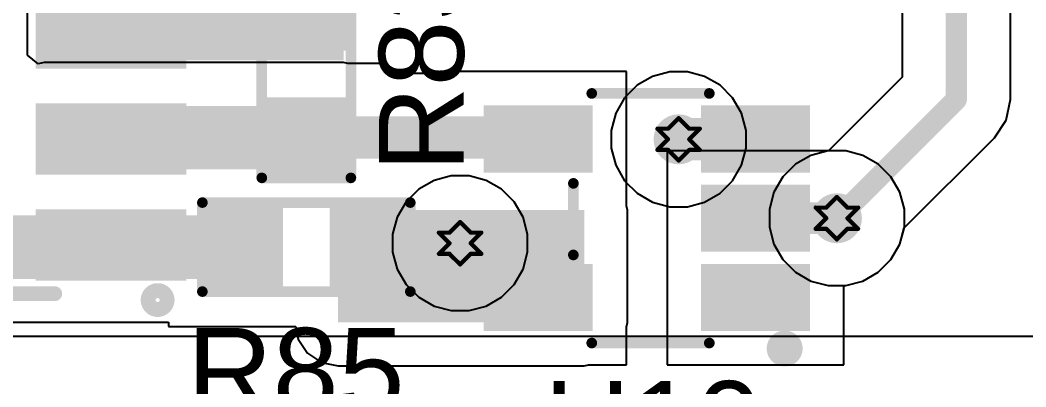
# Model space of a CAD drawing. Header units: inches. Extents: x -3 to 5437, y -3 to 5435.
# Drawn here: x 29.11 to 41.15, y 53.6 to 58 of the extents above; entities that cross this region are included whole.
import ezdxf

# ---------------------------------------------------------------- set-up
doc = ezdxf.new("R2010")
doc.units = ezdxf.units.IN
for name, color, linetype in [('Bottom Layer', 5, 'Continuous'), ('Bottom Solder', 6, 'Continuous'), ('Drill Drawing', 1, 'Continuous'), ('GND', 16, 'Continuous'), ('PWR', 76, 'Continuous'), ('Top Layer', 1, 'Continuous'), ('Top Overlay', 2, 'Continuous'), ('Top Paste', 8, 'Continuous'), ('Top Solder', 216, 'Continuous'), ('Via Holes', 16, 'Continuous')]:
    doc.layers.add(name, color=color, linetype=linetype)
doc.styles.add('Arial', font='', dxfattribs={"height": 0.2})
doc.styles.get('Arial').set_extended_font_data('Arial')

# ---------------------------------------------------------------- blocks, each defined once
blk = doc.blocks.new('SOT_23_5_40')
at = {"layer": 'Top Layer'}
for points in [[(-1.85, 1.25), (-0.75, 1.25), (-0.75, 0.65), (-1.85, 0.65)], [(0.75, 1.25), (1.85, 1.25), (1.85, 0.65), (0.75, 0.65)], [(-1.85, 0.3), (-0.75, 0.3), (-0.75, -0.3), (-1.85, -0.3)], [(-1.85, -0.65), (-0.75, -0.65), (-0.75, -1.25), (-1.85, -1.25)], [(0.75, -0.65), (1.85, -0.65), (1.85, -1.25), (0.75, -1.25)]]:
    blk.add_hatch(color=1, dxfattribs=at).paths.add_polyline_path(points)
at = {"layer": 'Top Paste'}
for points in [[(-1.85, 1.25), (-0.75, 1.25), (-0.75, 0.65), (-1.85, 0.65)], [(0.75, 1.25), (1.85, 1.25), (1.85, 0.65), (0.75, 0.65)], [(-1.85, 0.3), (-0.75, 0.3), (-0.75, -0.3), (-1.85, -0.3)], [(-1.85, -0.65), (-0.75, -0.65), (-0.75, -1.25), (-1.85, -1.25)], [(0.75, -0.65), (1.85, -0.65), (1.85, -1.25), (0.75, -1.25)]]:
    blk.add_hatch(color=8, dxfattribs=at).paths.add_polyline_path(points)
at = {"layer": 'Top Solder'}
for points in [[(-1.952, 1.352), (-0.648, 1.352), (-0.648, 0.548), (-1.952, 0.548)], [(0.648, 1.352), (1.952, 1.352), (1.952, 0.548), (0.648, 0.548)], [(-1.952, 0.402), (-0.648, 0.402), (-0.648, -0.402), (-1.952, -0.402)], [(-1.952, -0.548), (-0.648, -0.548), (-0.648, -1.352), (-1.952, -1.352)], [(0.648, -0.548), (1.952, -0.548), (1.952, -1.352), (0.648, -1.352)]]:
    blk.add_hatch(color=216, dxfattribs=at).paths.add_polyline_path(points)
at = {"layer": 'Top Overlay'}
for points in [[(-1.562, 1.562, 0.254, 0.254, 1), (-1.738, 1.562, 0.254, 0.254, 1)], [(-1.802, 1.562, 0.127, 0.127, 1), (-1.675, 1.562, 0.127, 0.127, 1)], [(-1.625, 1.562, 0.127, 0.127, 1), (-1.498, 1.562, 0.127, 0.127, 1)], [(-0.78, 1.496, 0.0635, 0.0635, 1), (-0.716, 1.496, 0.0635, 0.0635, 1)], [(0.628, 1.496, 0.0635, 0.0635, 1), (0.692, 1.496, 0.0635, 0.0635, 1)], [(0.848, 0.44, 0.0635, 0.0635, 1), (0.912, 0.44, 0.0635, 0.0635, 1)], [(0.848, -0.418, 0.0635, 0.0635, 1), (0.912, -0.418, 0.0635, 0.0635, 1)], [(-0.78, -1.496, 0.0635, 0.0635, 1), (-0.716, -1.496, 0.0635, 0.0635, 1)], [(0.628, -1.496, 0.0635, 0.0635, 1), (0.692, -1.496, 0.0635, 0.0635, 1)]]:
    blk.add_lwpolyline(points, format="xyseb", close=True, dxfattribs=at)
for points in [[(0.66, 1.496, 0.127, 0.127, 0), (-0.748, 1.496, 0.127, 0.127, 0)], [(0.88, 0.44, 0.127, 0.127, 0), (0.88, -0.418, 0.127, 0.127, 0)], [(0.66, -1.496, 0.127, 0.127, 0), (-0.748, -1.496, 0.127, 0.127, 0)]]:
    blk.add_lwpolyline(points, format="xyseb", dxfattribs=at)
blk = doc.blocks.new('RES_0603_302')
at = {"layer": 'Top Layer'}
for points in [[(-0.381, 0.4445), (-0.381, -0.4445), (-1.143, -0.4445), (-1.143, 0.4445)], [(1.143, 0.4445), (1.143, -0.4445), (0.381, -0.4445), (0.381, 0.4445)]]:
    blk.add_hatch(color=1, dxfattribs=at).paths.add_polyline_path(points)
at = {"layer": 'Top Paste'}
for points in [[(-0.381, 0.4445), (-0.381, -0.4445), (-1.143, -0.4445), (-1.143, 0.4445)], [(1.143, 0.4445), (1.143, -0.4445), (0.381, -0.4445), (0.381, 0.4445)]]:
    blk.add_hatch(color=8, dxfattribs=at).paths.add_polyline_path(points)
at = {"layer": 'Top Solder'}
for points in [[(-0.2794, 0.5461), (-0.2794, -0.5461), (-1.2446, -0.5461), (-1.2446, 0.5461)], [(1.2446, 0.5461), (1.2446, -0.5461), (0.2794, -0.5461), (0.2794, 0.5461)]]:
    blk.add_hatch(color=216, dxfattribs=at).paths.add_polyline_path(points)
at = {"layer": 'Top Overlay'}
for points in [[(-1.2446, -0.5334, 0.127, 0.127, 0), (-1.2446, 0.5334, 0.127, 0.127, 0)], [(-1.2446, 0.5334, 0.127, 0.127, 0), (1.2446, 0.5334, 0.127, 0.127, 0)], [(1.2446, -0.5334, 0.127, 0.127, 0), (1.2446, 0.5334, 0.127, 0.127, 0)], [(-1.2446, -0.5334, 0.127, 0.127, 0), (1.2446, -0.5334, 0.127, 0.127, 0)]]:
    blk.add_lwpolyline(points, format="xyseb", dxfattribs=at)
for points in [[(-1.27635, 0.5334, 0.0635, 0.0635, 1), (-1.21285, 0.5334, 0.0635, 0.0635, 1)], [(-1.27635, 0.5334, 0.0635, 0.0635, 1), (-1.21285, 0.5334, 0.0635, 0.0635, 1)], [(1.21285, 0.5334, 0.0635, 0.0635, 1), (1.27635, 0.5334, 0.0635, 0.0635, 1)], [(1.21285, 0.5334, 0.0635, 0.0635, 1), (1.27635, 0.5334, 0.0635, 0.0635, 1)], [(-1.27635, -0.5334, 0.0635, 0.0635, 1), (-1.21285, -0.5334, 0.0635, 0.0635, 1)], [(-1.27635, -0.5334, 0.0635, 0.0635, 1), (-1.21285, -0.5334, 0.0635, 0.0635, 1)], [(1.21285, -0.5334, 0.0635, 0.0635, 1), (1.27635, -0.5334, 0.0635, 0.0635, 1)], [(1.21285, -0.5334, 0.0635, 0.0635, 1), (1.27635, -0.5334, 0.0635, 0.0635, 1)]]:
    blk.add_lwpolyline(points, format="xyseb", close=True, dxfattribs=at)
blk = doc.blocks.new('RES_0603_304')
at = {"layer": 'Top Layer'}
for points in [[(-0.381, 0.4445), (-0.381, -0.4445), (-1.143, -0.4445), (-1.143, 0.4445)], [(1.143, 0.4445), (1.143, -0.4445), (0.381, -0.4445), (0.381, 0.4445)]]:
    blk.add_hatch(color=1, dxfattribs=at).paths.add_polyline_path(points)
at = {"layer": 'Top Paste'}
for points in [[(-0.381, 0.4445), (-0.381, -0.4445), (-1.143, -0.4445), (-1.143, 0.4445)], [(1.143, 0.4445), (1.143, -0.4445), (0.381, -0.4445), (0.381, 0.4445)]]:
    blk.add_hatch(color=8, dxfattribs=at).paths.add_polyline_path(points)
at = {"layer": 'Top Solder'}
for points in [[(-0.2794, 0.5461), (-0.2794, -0.5461), (-1.2446, -0.5461), (-1.2446, 0.5461)], [(1.2446, 0.5461), (1.2446, -0.5461), (0.2794, -0.5461), (0.2794, 0.5461)]]:
    blk.add_hatch(color=216, dxfattribs=at).paths.add_polyline_path(points)
at = {"layer": 'Top Overlay'}
for points in [[(-1.2446, 0.5334, 0.127, 0.127, 0), (-1.2446, -0.5334, 0.127, 0.127, 0)], [(-1.2446, 0.5334, 0.127, 0.127, 0), (1.2446, 0.5334, 0.127, 0.127, 0)], [(1.2446, 0.5334, 0.127, 0.127, 0), (1.2446, -0.5334, 0.127, 0.127, 0)], [(-1.2446, -0.5334, 0.127, 0.127, 0), (1.2446, -0.5334, 0.127, 0.127, 0)]]:
    blk.add_lwpolyline(points, format="xyseb", dxfattribs=at)
for points in [[(-1.27635, 0.5334, 0.0635, 0.0635, 1), (-1.21285, 0.5334, 0.0635, 0.0635, 1)], [(-1.27635, 0.5334, 0.0635, 0.0635, 1), (-1.21285, 0.5334, 0.0635, 0.0635, 1)], [(1.21285, 0.5334, 0.0635, 0.0635, 1), (1.27635, 0.5334, 0.0635, 0.0635, 1)], [(1.21285, 0.5334, 0.0635, 0.0635, 1), (1.27635, 0.5334, 0.0635, 0.0635, 1)], [(-1.27635, -0.5334, 0.0635, 0.0635, 1), (-1.21285, -0.5334, 0.0635, 0.0635, 1)], [(-1.27635, -0.5334, 0.0635, 0.0635, 1), (-1.21285, -0.5334, 0.0635, 0.0635, 1)], [(1.21285, -0.5334, 0.0635, 0.0635, 1), (1.27635, -0.5334, 0.0635, 0.0635, 1)], [(1.21285, -0.5334, 0.0635, 0.0635, 1), (1.27635, -0.5334, 0.0635, 0.0635, 1)]]:
    blk.add_lwpolyline(points, format="xyseb", close=True, dxfattribs=at)
blk = doc.blocks.new('SOIC_8_404')
at = {"layer": 'Top Layer'}
for points in [[(-1.867, 1.58), (-3.467, 1.58), (-3.467, 2.23), (-1.867, 2.23)], [(3.533, 1.58), (1.933, 1.58), (1.933, 2.23), (3.533, 2.23)], [(-1.867, 0.31), (-3.467, 0.31), (-3.467, 0.96), (-1.867, 0.96)], [(3.533, 0.31), (1.933, 0.31), (1.933, 0.96), (3.533, 0.96)], [(-1.867, -0.96), (-3.467, -0.96), (-3.467, -0.31), (-1.867, -0.31)], [(3.533, -0.96), (1.933, -0.96), (1.933, -0.31), (3.533, -0.31)], [(-1.867, -2.23), (-3.467, -2.23), (-3.467, -1.58), (-1.867, -1.58)], [(3.533, -2.23), (1.933, -2.23), (1.933, -1.58), (3.533, -1.58)]]:
    blk.add_hatch(color=1, dxfattribs=at).paths.add_polyline_path(points)
at = {"layer": 'Top Paste'}
for points in [[(-1.867, 1.58), (-3.467, 1.58), (-3.467, 2.23), (-1.867, 2.23)], [(3.533, 1.58), (1.933, 1.58), (1.933, 2.23), (3.533, 2.23)], [(-1.867, 0.31), (-3.467, 0.31), (-3.467, 0.96), (-1.867, 0.96)], [(3.533, 0.31), (1.933, 0.31), (1.933, 0.96), (3.533, 0.96)], [(-1.867, -0.96), (-3.467, -0.96), (-3.467, -0.31), (-1.867, -0.31)], [(3.533, -0.96), (1.933, -0.96), (1.933, -0.31), (3.533, -0.31)], [(-1.867, -2.23), (-3.467, -2.23), (-3.467, -1.58), (-1.867, -1.58)], [(3.533, -2.23), (1.933, -2.23), (1.933, -1.58), (3.533, -1.58)]]:
    blk.add_hatch(color=8, dxfattribs=at).paths.add_polyline_path(points)
at = {"layer": 'Top Solder'}
for points in [[(-1.765, 1.478), (-3.569, 1.478), (-3.569, 2.332), (-1.765, 2.332)], [(3.635, 1.478), (1.831, 1.478), (1.831, 2.332), (3.635, 2.332)], [(-1.765, 0.208), (-3.569, 0.208), (-3.569, 1.062), (-1.765, 1.062)], [(3.635, 0.208), (1.831, 0.208), (1.831, 1.062), (3.635, 1.062)], [(-1.765, -1.062), (-3.569, -1.062), (-3.569, -0.208), (-1.765, -0.208)], [(3.635, -1.062), (1.831, -1.062), (1.831, -0.208), (3.635, -0.208)], [(-1.765, -2.332), (-3.569, -2.332), (-3.569, -1.478), (-1.765, -1.478)], [(3.635, -2.332), (1.831, -2.332), (1.831, -1.478), (3.635, -1.478)]]:
    blk.add_hatch(color=216, dxfattribs=at).paths.add_polyline_path(points)
at = {"layer": 'Top Overlay'}
for points in [[(-3.112, 2.565, 0.178, 0.178, 1), (-3.339, 2.565, 0.178, 0.178, 1)], [(-3.384, 2.565, 0.0889, 0.0889, 1), (-3.295, 2.565, 0.0889, 0.0889, 1)], [(-3.157, 2.565, 0.0889, 0.0889, 1), (-3.068, 2.565, 0.0889, 0.0889, 1)], [(-2.038, 2.489, 0.0889, 0.0889, 1), (-1.949, 2.489, 0.0889, 0.0889, 1)], [(1.949, 2.489, 0.0889, 0.0889, 1), (2.038, 2.489, 0.0889, 0.0889, 1)], [(-2.038, -2.54, 0.0889, 0.0889, 1), (-1.949, -2.54, 0.0889, 0.0889, 1)], [(1.949, -2.54, 0.0889, 0.0889, 1), (2.038, -2.54, 0.0889, 0.0889, 1)]]:
    blk.add_lwpolyline(points, format="xyseb", close=True, dxfattribs=at)
for points in [[(1.994, 2.489, 0.178, 0.178, 0), (-1.994, 2.489, 0.178, 0.178, 0)], [(1.994, -2.54, 0.178, 0.178, 0), (-1.994, -2.54, 0.178, 0.178, 0)]]:
    blk.add_lwpolyline(points, format="xyseb", dxfattribs=at)

msp = doc.modelspace()

# ---------------------------------------------------------------- hatches: boundary and pattern name
at = {"layer": 'Bottom Layer'}
h = msp.add_hatch(color=5, dxfattribs=at)
edge = h.paths.add_edge_path()
edge.add_arc((36.989, 56.568), 0.3, 0, 360)
h = msp.add_hatch(color=5, dxfattribs=at)
edge = h.paths.add_edge_path()
edge.add_arc((38.884, 55.622), 0.3, 0, 360)
h = msp.add_hatch(color=5, dxfattribs=at)
edge = h.paths.add_edge_path()
edge.add_arc((34.373, 55.322), 0.3, 0, 360)
at = {"layer": 'Bottom Solder'}
h = msp.add_hatch(color=6, dxfattribs=at)
edge = h.paths.add_edge_path()
edge.add_arc((36.989, 56.568), 0.15, 0, 360)
h = msp.add_hatch(color=6, dxfattribs=at)
edge = h.paths.add_edge_path()
edge.add_arc((38.884, 55.622), 0.15, 0, 360)
h = msp.add_hatch(color=6, dxfattribs=at)
edge = h.paths.add_edge_path()
edge.add_arc((34.373, 55.322), 0.15, 0, 360)
at = {"layer": 'GND'}
h = msp.add_hatch(color=16, dxfattribs=at)
edge = h.paths.add_edge_path()
edge.add_arc((36.989, 56.568), 0.3, 0, 360)
h = msp.add_hatch(color=16, dxfattribs=at)
edge = h.paths.add_edge_path()
edge.add_arc((38.884, 55.622), 0.3, 0, 360)
h = msp.add_hatch(color=16, dxfattribs=at)
edge = h.paths.add_edge_path()
edge.add_arc((34.373, 55.322), 0.3, 0, 360)
at = {"layer": 'PWR'}
h = msp.add_hatch(color=76, dxfattribs=at)
edge = h.paths.add_edge_path()
edge.add_arc((36.989, 56.568), 0.3, 0, 360)
h = msp.add_hatch(color=76, dxfattribs=at)
edge = h.paths.add_edge_path()
edge.add_arc((38.884, 55.622), 0.3, 0, 360)
h = msp.add_hatch(color=76, dxfattribs=at)
edge = h.paths.add_edge_path()
edge.add_arc((34.373, 55.322), 0.3, 0, 360)
at = {"layer": 'Top Layer'}
for points in [[(32.204, 57.516), (32.977, 57.516), (32.977, 61.228), (32.204, 61.228)], [(29.393, 57.516), (32.977, 57.516), (32.977, 58.493), (29.393, 58.493)], [(29.393, 56.207), (32.977, 56.207), (32.977, 56.969), (29.393, 56.969)], [(23.993, 54.895), (32.151, 54.895), (32.151, 55.657), (23.993, 55.657)], [(32.913, 54.372), (35.859, 54.372), (35.859, 55.72), (32.913, 55.72)]]:
    msp.add_hatch(color=1, dxfattribs=at).paths.add_polyline_path(points)
h = msp.add_hatch(color=1, dxfattribs=at)
edge = h.paths.add_edge_path()
edge.add_arc((36.989, 56.568), 0.3, 0, 360)
h = msp.add_hatch(color=1, dxfattribs=at)
edge = h.paths.add_edge_path()
edge.add_arc((38.884, 55.622), 0.3, 0, 360)
h = msp.add_hatch(color=1, dxfattribs=at)
edge = h.paths.add_edge_path()
edge.add_arc((34.373, 55.322), 0.3, 0, 360)
at = {"layer": 'Top Solder'}
h = msp.add_hatch(color=216, dxfattribs=at)
edge = h.paths.add_edge_path()
edge.add_arc((36.989, 56.568), 0.15, 0, 360)
h = msp.add_hatch(color=216, dxfattribs=at)
edge = h.paths.add_edge_path()
edge.add_arc((38.884, 55.622), 0.15, 0, 360)
h = msp.add_hatch(color=216, dxfattribs=at)
edge = h.paths.add_edge_path()
edge.add_arc((34.373, 55.322), 0.15, 0, 360)
at = {"layer": 'Via Holes'}
h = msp.add_hatch(color=7, dxfattribs=at)
edge = h.paths.add_edge_path()
edge.add_arc((36.989, 56.568), 0.15, 0, 360)
h = msp.add_hatch(color=7, dxfattribs=at)
edge = h.paths.add_edge_path()
edge.add_arc((38.884, 55.622), 0.15, 0, 360)
h = msp.add_hatch(color=7, dxfattribs=at)
edge = h.paths.add_edge_path()
edge.add_arc((34.373, 55.322), 0.15, 0, 360)

# ---------------------------------------------------------------- linework, layer by layer
at = {"layer": 'Bottom Layer'}
for p, q in [((40.961, 57.045), (40.961, 70.781)), ((39.666, 60.585), (39.666, 57.313)), ((39.666, 57.313), (38.783, 56.43)), ((40.912, 56.797), (40.961, 57.045)), ((40.772, 56.587), (40.912, 56.797)), ((39.689, 55.505), (40.772, 56.587)), ((38.572, 56.375), (38.388, 56.269)), ((38.778, 56.43), (38.572, 56.375)), ((38.783, 56.43), (38.778, 56.43)), ((38.388, 56.269), (38.237, 56.118)), ((34.267, 56.13), (34.061, 56.075)), ((34.48, 56.13), (34.267, 56.13)), ((34.685, 56.075), (34.48, 56.13)), ((38.237, 56.118), (38.131, 55.934)), ((34.061, 56.075), (33.877, 55.969)), ((34.869, 55.969), (34.685, 56.075)), ((33.877, 55.969), (33.727, 55.818)), ((35.02, 55.818), (34.869, 55.969)), ((38.131, 55.934), (38.076, 55.729)), ((33.727, 55.818), (33.62, 55.634)), ((35.126, 55.634), (35.02, 55.818)), ((33.62, 55.634), (33.565, 55.429)), ((35.181, 55.429), (35.126, 55.634)), ((38.076, 55.729), (38.076, 55.516)), ((38.076, 55.516), (38.131, 55.31)), ((33.565, 55.429), (33.565, 55.216)), ((35.181, 55.216), (35.181, 55.429)), ((39.637, 55.31), (39.689, 55.505)), ((38.131, 55.31), (38.237, 55.126)), ((39.531, 55.126), (39.637, 55.31)), ((33.565, 55.216), (33.62, 55.01)), ((35.126, 55.01), (35.181, 55.216)), ((38.237, 55.126), (38.388, 54.976)), ((39.38, 54.976), (39.531, 55.126)), ((33.62, 55.01), (33.727, 54.826)), ((35.02, 54.826), (35.126, 55.01)), ((38.388, 54.976), (38.572, 54.869)), ((39.196, 54.869), (39.38, 54.976)), ((33.727, 54.826), (33.877, 54.676)), ((34.869, 54.676), (35.02, 54.826)), ((38.572, 54.869), (38.778, 54.814)), ((38.778, 54.814), (38.99, 54.814)), ((38.99, 54.814), (39.196, 54.869)), ((33.877, 54.676), (34.061, 54.569)), ((34.685, 54.569), (34.869, 54.676)), ((34.061, 54.569), (34.267, 54.514)), ((34.48, 54.514), (34.685, 54.569)), ((34.267, 54.514), (34.48, 54.514))]:
    msp.add_line(p, q, dxfattribs=at)
for points in [[(40.314, 57.045, 0.254, 0.254, 0), (40.314, 71.158, 0.254, 0.254, 0)], [(38.888, 55.619, 0.254, 0.254, 0), (40.314, 57.045, 0.254, 0.254, 0)]]:
    msp.add_lwpolyline(points, format="xyseb", dxfattribs=at)
for points in [[(40.25, 57.045, 0.127, 0.127, 1), (40.377, 57.045, 0.127, 0.127, 1)], [(40.25, 57.045, 0.127, 0.127, 1), (40.377, 57.045, 0.127, 0.127, 1)], [(38.824, 55.619, 0.127, 0.127, 1), (38.951, 55.619, 0.127, 0.127, 1)]]:
    msp.add_lwpolyline(points, format="xyseb", close=True, dxfattribs=at)
at = {"layer": 'Drill Drawing'}
for points in [[(36.862, 56.695, 0.0508, 0.0508, 0), (36.989, 56.822, 0.0508, 0.0508, 0)], [(36.989, 56.822, 0.0508, 0.0508, 0), (37.116, 56.695, 0.0508, 0.0508, 0)], [(36.735, 56.695, 0.0508, 0.0508, 0), (36.862, 56.568, 0.0508, 0.0508, 0)], [(36.735, 56.695, 0.0508, 0.0508, 0), (36.862, 56.695, 0.0508, 0.0508, 0)], [(37.116, 56.695, 0.0508, 0.0508, 0), (37.243, 56.695, 0.0508, 0.0508, 0)], [(37.116, 56.568, 0.0508, 0.0508, 0), (37.243, 56.695, 0.0508, 0.0508, 0)], [(36.735, 56.441, 0.0508, 0.0508, 0), (36.862, 56.568, 0.0508, 0.0508, 0)], [(37.116, 56.568, 0.0508, 0.0508, 0), (37.243, 56.441, 0.0508, 0.0508, 0)], [(36.735, 56.441, 0.0508, 0.0508, 0), (36.862, 56.441, 0.0508, 0.0508, 0)], [(36.862, 56.441, 0.0508, 0.0508, 0), (36.989, 56.314, 0.0508, 0.0508, 0)], [(36.989, 56.314, 0.0508, 0.0508, 0), (37.116, 56.441, 0.0508, 0.0508, 0)], [(37.116, 56.441, 0.0508, 0.0508, 0), (37.243, 56.441, 0.0508, 0.0508, 0)], [(38.757, 55.749, 0.0508, 0.0508, 0), (38.884, 55.876, 0.0508, 0.0508, 0)], [(38.884, 55.876, 0.0508, 0.0508, 0), (39.011, 55.749, 0.0508, 0.0508, 0)], [(38.63, 55.749, 0.0508, 0.0508, 0), (38.757, 55.622, 0.0508, 0.0508, 0)], [(38.63, 55.749, 0.0508, 0.0508, 0), (38.757, 55.749, 0.0508, 0.0508, 0)], [(39.011, 55.749, 0.0508, 0.0508, 0), (39.138, 55.749, 0.0508, 0.0508, 0)], [(39.011, 55.622, 0.0508, 0.0508, 0), (39.138, 55.749, 0.0508, 0.0508, 0)], [(38.63, 55.495, 0.0508, 0.0508, 0), (38.757, 55.622, 0.0508, 0.0508, 0)], [(39.011, 55.622, 0.0508, 0.0508, 0), (39.138, 55.495, 0.0508, 0.0508, 0)], [(34.246, 55.449, 0.0508, 0.0508, 0), (34.373, 55.576, 0.0508, 0.0508, 0)], [(34.373, 55.576, 0.0508, 0.0508, 0), (34.5, 55.449, 0.0508, 0.0508, 0)], [(38.63, 55.495, 0.0508, 0.0508, 0), (38.757, 55.495, 0.0508, 0.0508, 0)], [(38.757, 55.495, 0.0508, 0.0508, 0), (38.884, 55.368, 0.0508, 0.0508, 0)], [(38.884, 55.368, 0.0508, 0.0508, 0), (39.011, 55.495, 0.0508, 0.0508, 0)], [(39.011, 55.495, 0.0508, 0.0508, 0), (39.138, 55.495, 0.0508, 0.0508, 0)], [(34.119, 55.449, 0.0508, 0.0508, 0), (34.246, 55.322, 0.0508, 0.0508, 0)], [(34.119, 55.449, 0.0508, 0.0508, 0), (34.246, 55.449, 0.0508, 0.0508, 0)], [(34.5, 55.449, 0.0508, 0.0508, 0), (34.627, 55.449, 0.0508, 0.0508, 0)], [(34.5, 55.322, 0.0508, 0.0508, 0), (34.627, 55.449, 0.0508, 0.0508, 0)], [(34.119, 55.195, 0.0508, 0.0508, 0), (34.246, 55.322, 0.0508, 0.0508, 0)], [(34.5, 55.322, 0.0508, 0.0508, 0), (34.627, 55.195, 0.0508, 0.0508, 0)], [(34.119, 55.195, 0.0508, 0.0508, 0), (34.246, 55.195, 0.0508, 0.0508, 0)], [(34.246, 55.195, 0.0508, 0.0508, 0), (34.373, 55.068, 0.0508, 0.0508, 0)], [(34.373, 55.068, 0.0508, 0.0508, 0), (34.5, 55.195, 0.0508, 0.0508, 0)], [(34.5, 55.195, 0.0508, 0.0508, 0), (34.627, 55.195, 0.0508, 0.0508, 0)]]:
    msp.add_lwpolyline(points, format="xyseb", dxfattribs=at)
for points in [[(36.977, 56.822, 0.0254, 0.0254, 1), (37.002, 56.822, 0.0254, 0.0254, 1)], [(36.977, 56.822, 0.0254, 0.0254, 1), (37.002, 56.822, 0.0254, 0.0254, 1)], [(36.723, 56.695, 0.0254, 0.0254, 1), (36.748, 56.695, 0.0254, 0.0254, 1)], [(36.723, 56.695, 0.0254, 0.0254, 1), (36.748, 56.695, 0.0254, 0.0254, 1)], [(36.85, 56.695, 0.0254, 0.0254, 1), (36.875, 56.695, 0.0254, 0.0254, 1)], [(36.85, 56.695, 0.0254, 0.0254, 1), (36.875, 56.695, 0.0254, 0.0254, 1)], [(37.104, 56.695, 0.0254, 0.0254, 1), (37.129, 56.695, 0.0254, 0.0254, 1)], [(37.104, 56.695, 0.0254, 0.0254, 1), (37.129, 56.695, 0.0254, 0.0254, 1)], [(37.231, 56.695, 0.0254, 0.0254, 1), (37.256, 56.695, 0.0254, 0.0254, 1)], [(37.231, 56.695, 0.0254, 0.0254, 1), (37.256, 56.695, 0.0254, 0.0254, 1)], [(36.85, 56.568, 0.0254, 0.0254, 1), (36.875, 56.568, 0.0254, 0.0254, 1)], [(36.85, 56.568, 0.0254, 0.0254, 1), (36.875, 56.568, 0.0254, 0.0254, 1)], [(37.104, 56.568, 0.0254, 0.0254, 1), (37.129, 56.568, 0.0254, 0.0254, 1)], [(37.104, 56.568, 0.0254, 0.0254, 1), (37.129, 56.568, 0.0254, 0.0254, 1)], [(36.723, 56.441, 0.0254, 0.0254, 1), (36.748, 56.441, 0.0254, 0.0254, 1)], [(36.723, 56.441, 0.0254, 0.0254, 1), (36.748, 56.441, 0.0254, 0.0254, 1)], [(36.85, 56.441, 0.0254, 0.0254, 1), (36.875, 56.441, 0.0254, 0.0254, 1)], [(36.85, 56.441, 0.0254, 0.0254, 1), (36.875, 56.441, 0.0254, 0.0254, 1)], [(37.104, 56.441, 0.0254, 0.0254, 1), (37.129, 56.441, 0.0254, 0.0254, 1)], [(37.104, 56.441, 0.0254, 0.0254, 1), (37.129, 56.441, 0.0254, 0.0254, 1)], [(37.231, 56.441, 0.0254, 0.0254, 1), (37.256, 56.441, 0.0254, 0.0254, 1)], [(37.231, 56.441, 0.0254, 0.0254, 1), (37.256, 56.441, 0.0254, 0.0254, 1)], [(36.977, 56.314, 0.0254, 0.0254, 1), (37.002, 56.314, 0.0254, 0.0254, 1)], [(36.977, 56.314, 0.0254, 0.0254, 1), (37.002, 56.314, 0.0254, 0.0254, 1)], [(38.871, 55.876, 0.0254, 0.0254, 1), (38.897, 55.876, 0.0254, 0.0254, 1)], [(38.871, 55.876, 0.0254, 0.0254, 1), (38.897, 55.876, 0.0254, 0.0254, 1)], [(38.617, 55.749, 0.0254, 0.0254, 1), (38.643, 55.749, 0.0254, 0.0254, 1)], [(38.617, 55.749, 0.0254, 0.0254, 1), (38.643, 55.749, 0.0254, 0.0254, 1)], [(38.744, 55.749, 0.0254, 0.0254, 1), (38.77, 55.749, 0.0254, 0.0254, 1)], [(38.744, 55.749, 0.0254, 0.0254, 1), (38.77, 55.749, 0.0254, 0.0254, 1)], [(38.998, 55.749, 0.0254, 0.0254, 1), (39.024, 55.749, 0.0254, 0.0254, 1)], [(38.998, 55.749, 0.0254, 0.0254, 1), (39.024, 55.749, 0.0254, 0.0254, 1)], [(39.125, 55.749, 0.0254, 0.0254, 1), (39.151, 55.749, 0.0254, 0.0254, 1)], [(39.125, 55.749, 0.0254, 0.0254, 1), (39.151, 55.749, 0.0254, 0.0254, 1)], [(38.744, 55.622, 0.0254, 0.0254, 1), (38.77, 55.622, 0.0254, 0.0254, 1)], [(38.744, 55.622, 0.0254, 0.0254, 1), (38.77, 55.622, 0.0254, 0.0254, 1)], [(38.998, 55.622, 0.0254, 0.0254, 1), (39.024, 55.622, 0.0254, 0.0254, 1)], [(38.998, 55.622, 0.0254, 0.0254, 1), (39.024, 55.622, 0.0254, 0.0254, 1)], [(34.36, 55.576, 0.0254, 0.0254, 1), (34.386, 55.576, 0.0254, 0.0254, 1)], [(34.36, 55.576, 0.0254, 0.0254, 1), (34.386, 55.576, 0.0254, 0.0254, 1)], [(38.617, 55.495, 0.0254, 0.0254, 1), (38.643, 55.495, 0.0254, 0.0254, 1)], [(38.617, 55.495, 0.0254, 0.0254, 1), (38.643, 55.495, 0.0254, 0.0254, 1)], [(38.744, 55.495, 0.0254, 0.0254, 1), (38.77, 55.495, 0.0254, 0.0254, 1)], [(38.744, 55.495, 0.0254, 0.0254, 1), (38.77, 55.495, 0.0254, 0.0254, 1)], [(38.998, 55.495, 0.0254, 0.0254, 1), (39.024, 55.495, 0.0254, 0.0254, 1)], [(38.998, 55.495, 0.0254, 0.0254, 1), (39.024, 55.495, 0.0254, 0.0254, 1)], [(39.125, 55.495, 0.0254, 0.0254, 1), (39.151, 55.495, 0.0254, 0.0254, 1)], [(39.125, 55.495, 0.0254, 0.0254, 1), (39.151, 55.495, 0.0254, 0.0254, 1)], [(34.106, 55.449, 0.0254, 0.0254, 1), (34.132, 55.449, 0.0254, 0.0254, 1)], [(34.106, 55.449, 0.0254, 0.0254, 1), (34.132, 55.449, 0.0254, 0.0254, 1)], [(34.233, 55.449, 0.0254, 0.0254, 1), (34.259, 55.449, 0.0254, 0.0254, 1)], [(34.233, 55.449, 0.0254, 0.0254, 1), (34.259, 55.449, 0.0254, 0.0254, 1)], [(34.487, 55.449, 0.0254, 0.0254, 1), (34.513, 55.449, 0.0254, 0.0254, 1)], [(34.487, 55.449, 0.0254, 0.0254, 1), (34.513, 55.449, 0.0254, 0.0254, 1)], [(34.614, 55.449, 0.0254, 0.0254, 1), (34.64, 55.449, 0.0254, 0.0254, 1)], [(34.614, 55.449, 0.0254, 0.0254, 1), (34.64, 55.449, 0.0254, 0.0254, 1)], [(38.871, 55.368, 0.0254, 0.0254, 1), (38.897, 55.368, 0.0254, 0.0254, 1)], [(38.871, 55.368, 0.0254, 0.0254, 1), (38.897, 55.368, 0.0254, 0.0254, 1)], [(34.233, 55.322, 0.0254, 0.0254, 1), (34.259, 55.322, 0.0254, 0.0254, 1)], [(34.233, 55.322, 0.0254, 0.0254, 1), (34.259, 55.322, 0.0254, 0.0254, 1)], [(34.487, 55.322, 0.0254, 0.0254, 1), (34.513, 55.322, 0.0254, 0.0254, 1)], [(34.487, 55.322, 0.0254, 0.0254, 1), (34.513, 55.322, 0.0254, 0.0254, 1)], [(34.106, 55.195, 0.0254, 0.0254, 1), (34.132, 55.195, 0.0254, 0.0254, 1)], [(34.106, 55.195, 0.0254, 0.0254, 1), (34.132, 55.195, 0.0254, 0.0254, 1)], [(34.233, 55.195, 0.0254, 0.0254, 1), (34.259, 55.195, 0.0254, 0.0254, 1)], [(34.233, 55.195, 0.0254, 0.0254, 1), (34.259, 55.195, 0.0254, 0.0254, 1)], [(34.487, 55.195, 0.0254, 0.0254, 1), (34.513, 55.195, 0.0254, 0.0254, 1)], [(34.487, 55.195, 0.0254, 0.0254, 1), (34.513, 55.195, 0.0254, 0.0254, 1)], [(34.614, 55.195, 0.0254, 0.0254, 1), (34.64, 55.195, 0.0254, 0.0254, 1)], [(34.614, 55.195, 0.0254, 0.0254, 1), (34.64, 55.195, 0.0254, 0.0254, 1)], [(34.36, 55.068, 0.0254, 0.0254, 1), (34.386, 55.068, 0.0254, 0.0254, 1)], [(34.36, 55.068, 0.0254, 0.0254, 1), (34.386, 55.068, 0.0254, 0.0254, 1)]]:
    msp.add_lwpolyline(points, format="xyseb", close=True, dxfattribs=at)
at = {"layer": 'GND'}
for p, q in [((38.572, 56.375), (38.388, 56.269)), ((38.778, 56.43), (38.572, 56.375)), ((38.99, 56.43), (38.778, 56.43)), ((39.196, 56.375), (38.99, 56.43)), ((39.38, 56.269), (39.196, 56.375)), ((38.388, 56.269), (38.237, 56.118)), ((39.531, 56.118), (39.38, 56.269)), ((34.267, 56.13), (34.061, 56.075)), ((34.48, 56.13), (34.267, 56.13)), ((34.685, 56.075), (34.48, 56.13)), ((38.237, 56.118), (38.131, 55.934)), ((39.637, 55.934), (39.531, 56.118)), ((34.061, 56.075), (33.877, 55.969)), ((34.869, 55.969), (34.685, 56.075)), ((33.877, 55.969), (33.727, 55.818)), ((35.02, 55.818), (34.869, 55.969)), ((38.131, 55.934), (38.076, 55.729)), ((39.692, 55.729), (39.637, 55.934)), ((33.727, 55.818), (33.62, 55.634)), ((35.126, 55.634), (35.02, 55.818)), ((33.62, 55.634), (33.565, 55.429)), ((35.181, 55.429), (35.126, 55.634)), ((38.076, 55.729), (38.076, 55.516)), ((39.692, 55.516), (39.692, 55.729)), ((38.076, 55.516), (38.131, 55.31)), ((39.637, 55.31), (39.692, 55.516)), ((33.565, 55.429), (33.565, 55.216)), ((35.181, 55.216), (35.181, 55.429)), ((38.131, 55.31), (38.237, 55.126)), ((39.531, 55.126), (39.637, 55.31)), ((33.565, 55.216), (33.62, 55.01)), ((35.126, 55.01), (35.181, 55.216)), ((38.237, 55.126), (38.388, 54.976)), ((39.38, 54.976), (39.531, 55.126)), ((33.62, 55.01), (33.727, 54.826)), ((35.02, 54.826), (35.126, 55.01)), ((38.388, 54.976), (38.572, 54.869)), ((39.196, 54.869), (39.38, 54.976)), ((33.727, 54.826), (33.877, 54.676)), ((34.869, 54.676), (35.02, 54.826)), ((38.572, 54.869), (38.778, 54.814)), ((38.778, 54.814), (38.99, 54.814)), ((38.99, 54.814), (39.196, 54.869)), ((33.877, 54.676), (34.061, 54.569)), ((34.685, 54.569), (34.869, 54.676)), ((34.061, 54.569), (34.267, 54.514)), ((34.48, 54.514), (34.685, 54.569)), ((34.267, 54.514), (34.48, 54.514))]:
    msp.add_line(p, q, dxfattribs=at)
at = {"layer": 'PWR'}
for p, q in [((36.678, 57.321), (36.493, 57.215)), ((36.883, 57.376), (36.678, 57.321)), ((37.096, 57.376), (36.883, 57.376)), ((37.301, 57.321), (37.096, 57.376)), ((37.486, 57.215), (37.301, 57.321)), ((36.493, 57.215), (36.343, 57.064)), ((37.636, 57.064), (37.486, 57.215)), ((36.343, 57.064), (36.237, 56.88)), ((37.742, 56.88), (37.636, 57.064)), ((36.237, 56.88), (36.181, 56.675)), ((37.797, 56.675), (37.742, 56.88)), ((36.181, 56.675), (36.181, 56.462)), ((37.797, 56.462), (37.797, 56.675)), ((36.181, 56.462), (36.237, 56.256)), ((37.742, 56.256), (37.797, 56.462)), ((38.572, 56.375), (38.388, 56.269)), ((38.778, 56.43), (38.572, 56.375)), ((38.99, 56.43), (38.778, 56.43)), ((39.196, 56.375), (38.99, 56.43)), ((39.38, 56.269), (39.196, 56.375)), ((36.237, 56.256), (36.343, 56.072)), ((37.636, 56.072), (37.742, 56.256)), ((38.388, 56.269), (38.237, 56.118)), ((39.531, 56.118), (39.38, 56.269)), ((38.237, 56.118), (38.131, 55.934)), ((39.637, 55.934), (39.531, 56.118)), ((36.343, 56.072), (36.493, 55.922)), ((37.486, 55.922), (37.636, 56.072)), ((36.493, 55.922), (36.678, 55.815)), ((37.301, 55.815), (37.486, 55.922)), ((38.131, 55.934), (38.076, 55.729)), ((39.692, 55.729), (39.637, 55.934)), ((36.678, 55.815), (36.883, 55.76)), ((36.883, 55.76), (37.096, 55.76)), ((37.096, 55.76), (37.301, 55.815)), ((38.076, 55.729), (38.076, 55.516)), ((39.692, 55.516), (39.692, 55.729)), ((38.076, 55.516), (38.131, 55.31)), ((39.637, 55.31), (39.692, 55.516)), ((38.131, 55.31), (38.237, 55.126)), ((39.531, 55.126), (39.637, 55.31)), ((38.237, 55.126), (38.388, 54.976)), ((39.38, 54.976), (39.531, 55.126)), ((38.388, 54.976), (38.572, 54.869)), ((39.196, 54.869), (39.38, 54.976)), ((38.572, 54.869), (38.778, 54.814)), ((38.778, 54.814), (38.99, 54.814)), ((38.99, 54.814), (39.196, 54.869)), ((45.009, 54.204), (27.686, 54.204))]:
    msp.add_line(p, q, dxfattribs=at)
at = {"layer": 'Top Layer'}
for p, q in [((29.194, 57.577), (29.194, 58.278)), ((29.321, 57.473), (29.194, 57.577)), ((29.393, 57.487), (29.321, 57.473)), ((32.977, 57.487), (29.393, 57.487)), ((33.027, 57.477), (32.977, 57.487)), ((33.485, 57.477), (33.027, 57.477)), ((33.485, 57.357), (33.485, 57.477)), ((34.251, 57.357), (33.485, 57.357)), ((36.367, 57.38), (34.251, 57.38)), ((34.251, 57.38), (34.251, 57.357)), ((36.367, 55.77), (36.367, 57.38)), ((38.99, 56.43), (36.851, 56.43)), ((36.851, 56.43), (36.851, 54.814)), ((39.196, 56.375), (38.99, 56.43)), ((39.38, 56.269), (39.196, 56.375)), ((39.531, 56.118), (39.38, 56.269)), ((39.637, 55.934), (39.531, 56.118)), ((39.692, 55.729), (39.637, 55.934)), ((36.377, 55.72), (36.367, 55.77)), ((36.377, 54.372), (36.377, 55.72)), ((39.692, 55.516), (39.692, 55.729)), ((39.637, 55.31), (39.692, 55.516)), ((39.531, 55.126), (39.637, 55.31)), ((39.38, 54.976), (39.531, 55.126)), ((39.196, 54.869), (39.38, 54.976)), ((36.851, 54.814), (36.851, 53.864)), ((38.967, 53.864), (38.967, 54.814)), ((38.967, 54.814), (38.99, 54.814)), ((38.99, 54.814), (39.196, 54.869)), ((27.768, 54.377), (30.881, 54.377)), ((30.881, 54.377), (30.881, 54.323)), ((30.881, 54.323), (32.405, 54.323)), ((32.405, 54.323), (32.435, 54.174)), ((36.367, 54.322), (36.377, 54.372)), ((36.367, 53.864), (36.367, 54.322)), ((32.435, 54.174), (32.547, 54.006)), ((32.547, 54.006), (32.715, 53.894)), ((32.715, 53.894), (32.913, 53.854)), ((32.913, 53.854), (35.859, 53.854)), ((35.859, 53.854), (35.909, 53.864)), ((35.909, 53.864), (36.367, 53.864)), ((36.851, 53.864), (38.967, 53.864))]:
    msp.add_line(p, q, dxfattribs=at)
for points in [[(32.532, 56.588, 0.508, 0.508, 0), (35.309, 56.588, 0.508, 0.508, 0)], [(36.991, 56.57, 0.508, 0.508, 0), (37.907, 56.57, 0.508, 0.508, 0)], [(37.909, 56.572, 0.254, 0.254, 0), (37.919, 56.582, 0.254, 0.254, 0)], [(37.909, 55.622, 0.381, 0.381, 0), (38.884, 55.622, 0.381, 0.381, 0)], [(34.373, 55.322, 0.508, 0.508, 0), (34.659, 55.322, 0.508, 0.508, 0)], [(34.659, 55.322, 0.508, 0.508, 0), (35.309, 54.672, 0.508, 0.508, 0)]]:
    msp.add_lwpolyline(points, format="xyseb", dxfattribs=at)
for points in [[(32.405, 56.588, 0.254, 0.254, 1), (32.659, 56.588, 0.254, 0.254, 1)], [(35.182, 56.588, 0.254, 0.254, 1), (35.436, 56.588, 0.254, 0.254, 1)], [(36.864, 56.57, 0.254, 0.254, 1), (37.118, 56.57, 0.254, 0.254, 1)], [(37.78, 56.57, 0.254, 0.254, 1), (38.034, 56.57, 0.254, 0.254, 1)], [(37.845, 56.572, 0.127, 0.127, 1), (37.972, 56.572, 0.127, 0.127, 1)], [(37.855, 56.582, 0.127, 0.127, 1), (37.982, 56.582, 0.127, 0.127, 1)], [(37.813, 55.622, 0.191, 0.191, 1), (38.004, 55.622, 0.191, 0.191, 1)], [(38.789, 55.622, 0.191, 0.191, 1), (38.979, 55.622, 0.191, 0.191, 1)], [(34.246, 55.322, 0.254, 0.254, 1), (34.5, 55.322, 0.254, 0.254, 1)], [(34.532, 55.322, 0.254, 0.254, 1), (34.786, 55.322, 0.254, 0.254, 1)], [(34.532, 55.322, 0.254, 0.254, 1), (34.786, 55.322, 0.254, 0.254, 1)], [(35.182, 54.672, 0.254, 0.254, 1), (35.436, 54.672, 0.254, 0.254, 1)]]:
    msp.add_lwpolyline(points, format="xyseb", close=True, dxfattribs=at)

# ---------------------------------------------------------------- block references
for name, p, rotation in [('SOIC_8_404', (27.526, 57.206), 180), ('RES_0603_304', (32.532, 57.35), 90), ('SOT_23_5_40', (36.609, 55.622), 180)]:
    msp.add_blockref(name, p, dxfattribs=dict(rotation=rotation))
msp.add_blockref('RES_0603_302', (32.532, 55.276))

# ---------------------------------------------------------------- texts
at = {"layer": 'Top Overlay', "style": 'Arial'}
msp.add_text('R83', height=1.016, rotation=90, dxfattribs=at).set_placement((34.417, 56.177))
for s, p in [('R85', (31.104, 53.29)), ('U10', (35.383, 52.654))]:
    msp.add_text(s, height=1.016, dxfattribs=at).set_placement(p)

doc.saveas('drawing.dxf')
